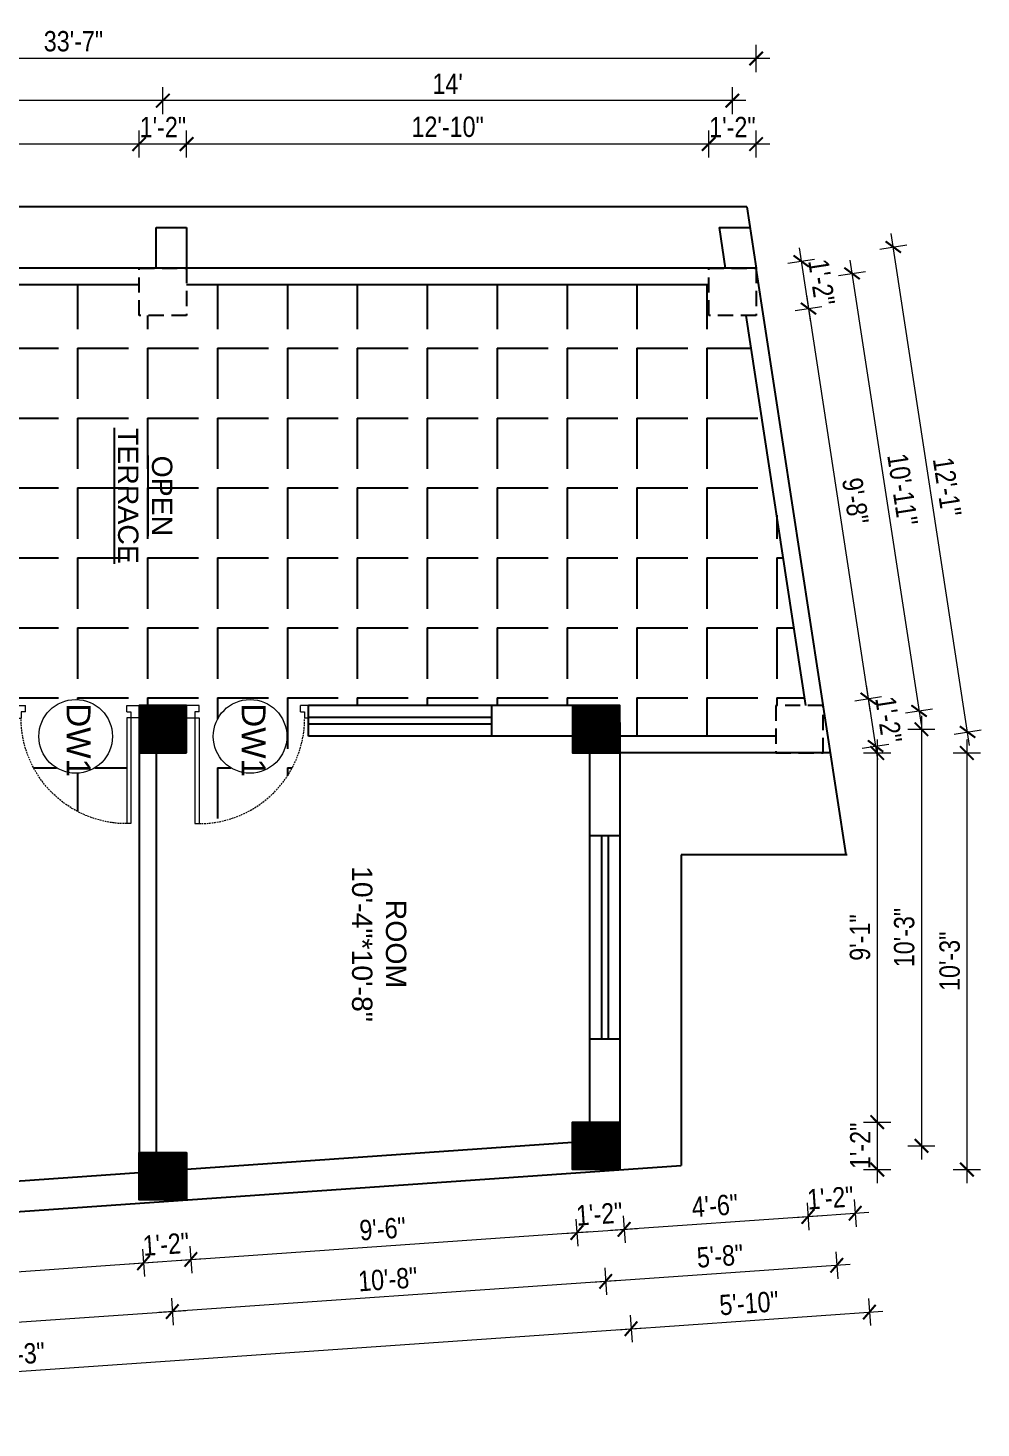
# Model space of a CAD drawing. Header units: inches. Extents: x -5096374 to -5070857, y -3259973 to -3243900.
# Drawn here: x -5080212.7 to -5079931.5, y -3257872.9 to -3257460.1 of the extents above; entities that cross this region are included whole.
import ezdxf

# ---------------------------------------------------------------- set-up
doc = ezdxf.new("R2010")
doc.units = ezdxf.units.IN
doc.header["$LTSCALE"] = 2
doc.header["$MEASUREMENT"] = 0
doc.header["$PDMODE"] = 34
doc.linetypes.add('HIDDEN', pattern=[0.375, 0.25, -0.125])
doc.layers.get('0').update_dxf_attribs({"linetype": 'CONTINUOUS'})
doc.layers.get('DEFPOINTS').update_dxf_attribs({"color": 141, "linetype": 'CONTINUOUS'})
doc.layers.add('A-Hatch', color=7, linetype='CONTINUOUS')
for name, color, linetype, lineweight in [('Annotate-Lite.w', 177, 'CONTINUOUS', 9), ('DIM 1-100', 4, 'CONTINUOUS', 13), ('Door-Window.w', 4, 'CONTINUOUS', 15), ('TEXT', 181, 'CONTINUOUS', 25)]:
    doc.layers.add(name, color=color, linetype=linetype, lineweight=lineweight)
doc.styles.add('arial.', font='arial.ttf')
doc.styles.add('gaurav', font='arial.ttf')
doc.styles.get("Standard").update_dxf_attribs({"font": 'ARIALN.TTF'})
doc.dimstyles.new('1 by 96', dxfattribs={"dimtxt": 6, "dimasz": 4, "dimexe": 4, "dimexo": 4, "dimgap": 2, "dimtad": 1, "dimdec": 0, "dimzin": 0, "dimdsep": 46, "dimlunit": 4, "dimtxsty": 'Standard', "dimblk": 'ARCHTICK', "dimcen": 0, "dimdle": 4, "dimadec": 0, "dimazin": 0, "dimtfac": 1, "dimtdec": 0, "dimtix": 1, "dimtofl": 0, "dimtmove": 1, "dimatfit": 3, "dimldrblk": 'ARCHTICK', "dimfxl": 4, "dimfxlon": 1, "dimtolj": 1, "dimtzin": 0, "dimlwd": -1, "dimlwe": -1, "dimarcsym": 0})
pattern_1 = [(315, (-1821592.40133, -8348292.68318), (0.0883883476483, 0.0883883476483), [])]

# ---------------------------------------------------------------- blocks, each defined once
blk = doc.blocks.new('3-0')
at = {"ltscale": 3}
for p, q in [((11063.05, 10097.68), (11065.97, 10099.9)), ((11065.97, 10099.9), (11066.71, 10098.92)), ((11063.05, 10097.68), (11064.53, 10095.73)), ((11065.99, 10096.84), (11064.53, 10095.73)), ((11065.25, 10097.81), (11066.71, 10098.92)), ((11065.99, 10096.84), (11065.25, 10097.81)), ((11085.5, 10074.13), (11110.32, 10092.96)), ((11086.24, 10073.15), (11111.05, 10091.97)), ((11111.05, 10091.97), (11110.32, 10092.96)), ((11084.04, 10073.02), (11082.57, 10071.91)), ((11082.57, 10071.91), (11084.79, 10068.98)), ((11084.04, 10073.02), (11084.78, 10072.04)), ((11084.78, 10072.04), (11086.24, 10073.15)), ((11084.79, 10068.98), (11087.72, 10071.2)), ((11086.24, 10073.15), (11085.5, 10074.13)), ((11087.72, 10071.2), (11086.24, 10073.15))]:
    blk.add_line(p, q, dxfattribs=at)
at = {"layer": 'Door-Window.w', "color": 9, "linetype": 'HIDDEN', "lineweight": 18}
blk.add_arc((11085.5, 10074.13), 31.16, 37.1906, 127.1465, dxfattribs=at)
blk = doc.blocks.new('_ArchTick')
at = {"color": 0, "linetype": 'ByBlock', "const_width": 0.15}
blk.add_lwpolyline([(-0.5, -0.5), (0.5, 0.5)], dxfattribs=at)
blk = doc.blocks.new('*D713')
at = {"layer": 'DEFPOINTS', "color": 0, "transparency": 16777216}
for p in [(-5079997.87, -3257530.83), (-5079995.73, -3257544.83), (-5079982.42, -3257542.79)]:
    blk.add_point(p, dxfattribs=at)
at = {"layer": 'DIM 1-100', "color": 0, "transparency": 16777216}
for p, q in [((-5079985.17, -3257524.84), (-5079981.81, -3257546.75)), ((-5079988.52, -3257529.4), (-5079980.61, -3257528.19)), ((-5079986.37, -3257543.4), (-5079978.47, -3257542.19))]:
    blk.add_line(p, q, dxfattribs=at)
at = {"layer": 'DIM 1-100', "color": 0, "transparency": 16777216, "xscale": 4, "yscale": 4, "zscale": 4}
for p, rotation in [((-5079984.57, -3257528.79), 98.71474201692997), ((-5079982.42, -3257542.79), 278.71474201693)]:
    blk.add_blockref('_ArchTick', p, dxfattribs=dict(at, rotation=rotation))
at = {"layer": 'DIM 1-100', "color": 0, "transparency": 16777216, "insert": (-5079978.54, -3257535.03), "char_height": 6, "attachment_point": 5, "rotation": 278.7147}
blk.add_mtext('\\A1;1\'-2"', dxfattribs=at)
blk = doc.blocks.new('*D714')
at = {"layer": 'DEFPOINTS', "color": 0, "ltscale": 0.5, "transparency": 16777216}
for p in [(-5079995.73, -3257544.83), (-5079964.79, -3257657.79), (-5079978.1, -3257659.83)]:
    blk.add_point(p, dxfattribs=at)
at = {"layer": 'DIM 1-100', "color": 0, "ltscale": 0.5, "transparency": 16777216}
for p, q in [((-5079986.37, -3257543.4), (-5079978.47, -3257542.19)), ((-5079983.03, -3257538.84), (-5079964.19, -3257661.75)), ((-5079968.75, -3257658.4), (-5079960.84, -3257657.19))]:
    blk.add_line(p, q, dxfattribs=at)
at = {"layer": 'DIM 1-100', "color": 0, "ltscale": 0.5, "transparency": 16777216, "xscale": 4, "yscale": 4, "zscale": 4}
for p, rotation in [((-5079982.42, -3257542.79), 98.71474201087321), ((-5079964.79, -3257657.79), 278.7147420108732)]:
    blk.add_blockref('_ArchTick', p, dxfattribs=dict(at, rotation=rotation))
at = {"layer": 'DIM 1-100', "color": 0, "ltscale": 0.5, "transparency": 16777216, "insert": (-5079968.6, -3257599.52), "char_height": 6, "attachment_point": 5, "rotation": 278.7147}
blk.add_mtext('\\A1;9\'-8"', dxfattribs=at)
blk = doc.blocks.new('*D715')
at = {"layer": 'DEFPOINTS', "color": 0, "ltscale": 0.5, "transparency": 16777216}
for p in [(-5079978.1, -3257659.83), (-5079975.95, -3257673.83), (-5079962.65, -3257671.79)]:
    blk.add_point(p, dxfattribs=at)
at = {"layer": 'DIM 1-100', "color": 0, "ltscale": 0.5, "transparency": 16777216}
for p, q in [((-5079965.4, -3257653.84), (-5079962.04, -3257675.75)), ((-5079968.75, -3257658.4), (-5079960.84, -3257657.19)), ((-5079966.6, -3257672.4), (-5079958.69, -3257671.19))]:
    blk.add_line(p, q, dxfattribs=at)
at = {"layer": 'DIM 1-100', "color": 0, "ltscale": 0.5, "transparency": 16777216, "xscale": 4, "yscale": 4, "zscale": 4}
for p, rotation in [((-5079964.79, -3257657.79), 98.71474201087321), ((-5079962.65, -3257671.79), 278.7147420108732)]:
    blk.add_blockref('_ArchTick', p, dxfattribs=dict(at, rotation=rotation))
at = {"layer": 'DIM 1-100', "color": 0, "ltscale": 0.5, "transparency": 16777216, "insert": (-5079958.76, -3257664.03), "char_height": 6, "attachment_point": 5, "rotation": 278.7147}
blk.add_mtext('\\A1;1\'-2"', dxfattribs=at)
blk = doc.blocks.new('*D716')
at = {"layer": 'DEFPOINTS', "color": 0, "ltscale": 0.5, "transparency": 16777216}
for p in [(-5079975.95, -3257673.83), (-5080038.03, -3257782.67), (-5079962.15, -3257782.67)]:
    blk.add_point(p, dxfattribs=at)
at = {"layer": 'DIM 1-100', "color": 0, "ltscale": 0.5, "transparency": 16777216}
for p, q in [((-5079962.15, -3257669.83), (-5079962.15, -3257786.67)), ((-5079966.15, -3257673.83), (-5079958.15, -3257673.83)), ((-5079966.15, -3257782.67), (-5079958.15, -3257782.67))]:
    blk.add_line(p, q, dxfattribs=at)
at = {"layer": 'DIM 1-100', "color": 0, "ltscale": 0.5, "transparency": 16777216, "xscale": 4, "yscale": 4, "zscale": 4}
for p, rotation in [((-5079962.15, -3257673.83), 90), ((-5079962.15, -3257782.67), 270)]:
    blk.add_blockref('_ArchTick', p, dxfattribs=dict(at, rotation=rotation))
at = {"layer": 'DIM 1-100', "color": 0, "ltscale": 0.5, "transparency": 16777216, "insert": (-5079967.21, -3257728.25), "char_height": 6, "attachment_point": 5, "rotation": 90}
blk.add_mtext('\\A1;9\'-1"', dxfattribs=at)
blk = doc.blocks.new('*D717')
at = {"layer": 'DEFPOINTS', "color": 0, "ltscale": 0.5, "transparency": 16777216}
for p in [(-5080038.03, -3257782.67), (-5080038.03, -3257796.67), (-5079962.15, -3257796.67)]:
    blk.add_point(p, dxfattribs=at)
at = {"layer": 'DIM 1-100', "color": 0, "ltscale": 0.5, "transparency": 16777216}
for p, q in [((-5079962.15, -3257778.67), (-5079962.15, -3257800.67)), ((-5079966.15, -3257782.67), (-5079958.15, -3257782.67)), ((-5079966.15, -3257796.67), (-5079958.15, -3257796.67))]:
    blk.add_line(p, q, dxfattribs=at)
at = {"layer": 'DIM 1-100', "color": 0, "ltscale": 0.5, "transparency": 16777216, "xscale": 4, "yscale": 4, "zscale": 4}
for p, rotation in [((-5079962.15, -3257782.67), 90), ((-5079962.15, -3257796.67), 270)]:
    blk.add_blockref('_ArchTick', p, dxfattribs=dict(at, rotation=rotation))
at = {"layer": 'DIM 1-100', "color": 0, "ltscale": 0.5, "transparency": 16777216, "insert": (-5079967.16, -3257789.67), "char_height": 6, "attachment_point": 5, "rotation": 90}
blk.add_mtext('\\A1;1\'-2"', dxfattribs=at)
blk = doc.blocks.new('*D718')
at = {"layer": 'DEFPOINTS', "color": 0, "ltscale": 0.5, "transparency": 16777216}
for p in [(-5080011.87, -3257494.28), (-5080011.87, -3257530.83), (-5079997.87, -3257530.83)]:
    blk.add_point(p, dxfattribs=at)
at = {"layer": 'DIM 1-100', "color": 0, "ltscale": 0.5, "transparency": 16777216}
for p, q in [((-5080011.87, -3257498.28), (-5080011.87, -3257490.28)), ((-5079997.87, -3257498.28), (-5079997.87, -3257490.28)), ((-5079993.87, -3257494.28), (-5080015.87, -3257494.28))]:
    blk.add_line(p, q, dxfattribs=at)
at = {"layer": 'DIM 1-100', "color": 0, "ltscale": 0.5, "transparency": 16777216, "xscale": 4, "yscale": 4, "zscale": 4, "rotation": 180}
blk.add_blockref('_ArchTick', (-5080011.87, -3257494.28), dxfattribs=at)
at = {"layer": 'DIM 1-100', "color": 0, "ltscale": 0.5, "transparency": 16777216, "xscale": 4, "yscale": 4, "zscale": 4}
blk.add_blockref('_ArchTick', (-5079997.87, -3257494.28), dxfattribs=at)
at = {"layer": 'DIM 1-100', "color": 0, "ltscale": 0.5, "transparency": 16777216, "insert": (-5080004.87, -3257489.27), "char_height": 6, "attachment_point": 5}
blk.add_mtext('\\A1;1\'-2"', dxfattribs=at)
blk = doc.blocks.new('*D719')
at = {"layer": 'DEFPOINTS', "color": 0, "ltscale": 0.5, "transparency": 16777216}
for p in [(-5080165.87, -3257494.28), (-5080165.87, -3257530.83), (-5080011.87, -3257530.83)]:
    blk.add_point(p, dxfattribs=at)
at = {"layer": 'DIM 1-100', "color": 0, "ltscale": 0.5, "transparency": 16777216}
for p, q in [((-5080165.87, -3257498.28), (-5080165.87, -3257490.28)), ((-5080011.87, -3257498.28), (-5080011.87, -3257490.28)), ((-5080007.87, -3257494.28), (-5080169.87, -3257494.28))]:
    blk.add_line(p, q, dxfattribs=at)
at = {"layer": 'DIM 1-100', "color": 0, "ltscale": 0.5, "transparency": 16777216, "xscale": 4, "yscale": 4, "zscale": 4, "rotation": 180}
blk.add_blockref('_ArchTick', (-5080165.87, -3257494.28), dxfattribs=at)
at = {"layer": 'DIM 1-100', "color": 0, "ltscale": 0.5, "transparency": 16777216, "xscale": 4, "yscale": 4, "zscale": 4}
blk.add_blockref('_ArchTick', (-5080011.87, -3257494.28), dxfattribs=at)
at = {"layer": 'DIM 1-100', "color": 0, "ltscale": 0.5, "transparency": 16777216, "insert": (-5080088.87, -3257489.22), "char_height": 6, "attachment_point": 5}
blk.add_mtext('\\A1;12\'-10"', dxfattribs=at)
blk = doc.blocks.new('*D720')
at = {"layer": 'DEFPOINTS', "color": 0, "ltscale": 0.5, "transparency": 16777216}
for p in [(-5080179.87, -3257494.28), (-5080179.87, -3257530.83), (-5080165.87, -3257530.83)]:
    blk.add_point(p, dxfattribs=at)
at = {"layer": 'DIM 1-100', "color": 0, "ltscale": 0.5, "transparency": 16777216}
for p, q in [((-5080179.87, -3257498.28), (-5080179.87, -3257490.28)), ((-5080165.87, -3257498.28), (-5080165.87, -3257490.28)), ((-5080161.87, -3257494.28), (-5080183.87, -3257494.28))]:
    blk.add_line(p, q, dxfattribs=at)
at = {"layer": 'DIM 1-100', "color": 0, "ltscale": 0.5, "transparency": 16777216, "xscale": 4, "yscale": 4, "zscale": 4, "rotation": 180}
blk.add_blockref('_ArchTick', (-5080179.87, -3257494.28), dxfattribs=at)
at = {"layer": 'DIM 1-100', "color": 0, "ltscale": 0.5, "transparency": 16777216, "xscale": 4, "yscale": 4, "zscale": 4}
blk.add_blockref('_ArchTick', (-5080165.87, -3257494.28), dxfattribs=at)
at = {"layer": 'DIM 1-100', "color": 0, "ltscale": 0.5, "transparency": 16777216, "insert": (-5080172.87, -3257489.27), "char_height": 6, "attachment_point": 5}
blk.add_mtext('\\A1;1\'-2"', dxfattribs=at)
blk = doc.blocks.new('*D721')
at = {"layer": 'DEFPOINTS', "color": 0, "ltscale": 0.5, "transparency": 16777216}
for p in [(-5080293.63, -3257494.28), (-5080293.63, -3257530.83), (-5080179.87, -3257530.83)]:
    blk.add_point(p, dxfattribs=at)
at = {"layer": 'DIM 1-100', "color": 0, "ltscale": 0.5, "transparency": 16777216}
for p, q in [((-5080293.63, -3257498.28), (-5080293.63, -3257490.28)), ((-5080179.87, -3257498.28), (-5080179.87, -3257490.28)), ((-5080175.87, -3257494.28), (-5080297.63, -3257494.28))]:
    blk.add_line(p, q, dxfattribs=at)
at = {"layer": 'DIM 1-100', "color": 0, "ltscale": 0.5, "transparency": 16777216, "xscale": 4, "yscale": 4, "zscale": 4, "rotation": 180}
blk.add_blockref('_ArchTick', (-5080293.63, -3257494.28), dxfattribs=at)
at = {"layer": 'DIM 1-100', "color": 0, "ltscale": 0.5, "transparency": 16777216, "xscale": 4, "yscale": 4, "zscale": 4}
blk.add_blockref('_ArchTick', (-5080179.87, -3257494.28), dxfattribs=at)
at = {"layer": 'DIM 1-100', "color": 0, "ltscale": 0.5, "transparency": 16777216, "insert": (-5080236.75, -3257489.22), "char_height": 6, "attachment_point": 5}
blk.add_mtext('\\A1;9\'-6"', dxfattribs=at)
blk = doc.blocks.new('*D725')
at = {"layer": 'DEFPOINTS', "color": 0, "ltscale": 0.5, "transparency": 16777216}
for p in [(-5080172.87, -3257481.48), (-5080172.87, -3257537.83), (-5080004.87, -3257537.83)]:
    blk.add_point(p, dxfattribs=at)
at = {"layer": 'DIM 1-100', "color": 0, "ltscale": 0.5, "transparency": 16777216}
for p, q in [((-5080172.87, -3257485.48), (-5080172.87, -3257477.48)), ((-5080004.87, -3257485.48), (-5080004.87, -3257477.48)), ((-5080000.87, -3257481.48), (-5080176.87, -3257481.48))]:
    blk.add_line(p, q, dxfattribs=at)
at = {"layer": 'DIM 1-100', "color": 0, "ltscale": 0.5, "transparency": 16777216, "xscale": 4, "yscale": 4, "zscale": 4, "rotation": 180}
blk.add_blockref('_ArchTick', (-5080172.87, -3257481.48), dxfattribs=at)
at = {"layer": 'DIM 1-100', "color": 0, "ltscale": 0.5, "transparency": 16777216, "xscale": 4, "yscale": 4, "zscale": 4}
blk.add_blockref('_ArchTick', (-5080004.87, -3257481.48), dxfattribs=at)
at = {"layer": 'DIM 1-100', "color": 0, "ltscale": 0.5, "transparency": 16777216, "insert": (-5080088.87, -3257476.47), "char_height": 6, "attachment_point": 5}
blk.add_mtext("\\A1;14'", dxfattribs=at)
blk = doc.blocks.new('*D726')
at = {"layer": 'DEFPOINTS', "color": 0, "ltscale": 0.5, "transparency": 16777216}
for p in [(-5080300.63, -3257481.48), (-5080300.63, -3257537.83), (-5080172.87, -3257537.83)]:
    blk.add_point(p, dxfattribs=at)
at = {"layer": 'DIM 1-100', "color": 0, "ltscale": 0.5, "transparency": 16777216}
for p, q in [((-5080300.63, -3257485.48), (-5080300.63, -3257477.48)), ((-5080172.87, -3257485.48), (-5080172.87, -3257477.48)), ((-5080168.87, -3257481.48), (-5080304.63, -3257481.48))]:
    blk.add_line(p, q, dxfattribs=at)
at = {"layer": 'DIM 1-100', "color": 0, "ltscale": 0.5, "transparency": 16777216, "xscale": 4, "yscale": 4, "zscale": 4, "rotation": 180}
blk.add_blockref('_ArchTick', (-5080300.63, -3257481.48), dxfattribs=at)
at = {"layer": 'DIM 1-100', "color": 0, "ltscale": 0.5, "transparency": 16777216, "xscale": 4, "yscale": 4, "zscale": 4}
blk.add_blockref('_ArchTick', (-5080172.87, -3257481.48), dxfattribs=at)
at = {"layer": 'DIM 1-100', "color": 0, "ltscale": 0.5, "transparency": 16777216, "insert": (-5080236.75, -3257476.42), "char_height": 6, "attachment_point": 5}
blk.add_mtext('\\A1;10\'-8"', dxfattribs=at)
blk = doc.blocks.new('*D728')
at = {"layer": 'DEFPOINTS', "color": 0, "ltscale": 0.5, "transparency": 16777216}
for p in [(-5080400.63, -3257469.05), (-5080400.63, -3257530.83), (-5079997.87, -3257530.83)]:
    blk.add_point(p, dxfattribs=at)
at = {"layer": 'DIM 1-100', "color": 0, "ltscale": 0.5, "transparency": 16777216}
for p, q in [((-5080400.63, -3257473.05), (-5080400.63, -3257465.05)), ((-5079997.87, -3257473.05), (-5079997.87, -3257465.05)), ((-5079993.87, -3257469.05), (-5080404.63, -3257469.05))]:
    blk.add_line(p, q, dxfattribs=at)
at = {"layer": 'DIM 1-100', "color": 0, "ltscale": 0.5, "transparency": 16777216, "xscale": 4, "yscale": 4, "zscale": 4, "rotation": 180}
blk.add_blockref('_ArchTick', (-5080400.63, -3257469.05), dxfattribs=at)
at = {"layer": 'DIM 1-100', "color": 0, "ltscale": 0.5, "transparency": 16777216, "xscale": 4, "yscale": 4, "zscale": 4}
blk.add_blockref('_ArchTick', (-5079997.87, -3257469.05), dxfattribs=at)
at = {"layer": 'DIM 1-100', "color": 0, "ltscale": 0.5, "transparency": 16777216, "insert": (-5080199.25, -3257463.99), "char_height": 6, "attachment_point": 5}
blk.add_mtext('\\A1;33\'-7"', dxfattribs=at)
blk = doc.blocks.new('*D729')
at = {"layer": 'DEFPOINTS', "color": 0, "ltscale": 0.5, "transparency": 16777216}
for p in [(-5080004.87, -3257537.83), (-5079949.81, -3257661.42), (-5079985.1, -3257666.83)]:
    blk.add_point(p, dxfattribs=at)
at = {"layer": 'DIM 1-100', "color": 0, "ltscale": 0.5, "transparency": 16777216}
for p, q in [((-5079970.19, -3257528.47), (-5079949.2, -3257665.38)), ((-5079973.53, -3257533.03), (-5079965.63, -3257531.82)), ((-5079953.76, -3257662.03), (-5079945.85, -3257660.82))]:
    blk.add_line(p, q, dxfattribs=at)
at = {"layer": 'DIM 1-100', "color": 0, "ltscale": 0.5, "transparency": 16777216, "xscale": 4, "yscale": 4, "zscale": 4}
for p, rotation in [((-5079969.58, -3257532.42), 98.71474201861086), ((-5079949.81, -3257661.42), 278.7147420186109)]:
    blk.add_blockref('_ArchTick', p, dxfattribs=dict(at, rotation=rotation))
at = {"layer": 'DIM 1-100', "color": 0, "ltscale": 0.5, "transparency": 16777216, "insert": (-5079954.69, -3257596.15), "char_height": 6, "attachment_point": 5, "rotation": 278.7147}
blk.add_mtext('\\A1;10\'-11"', dxfattribs=at)
blk = doc.blocks.new('*D730')
at = {"layer": 'DEFPOINTS', "color": 0, "ltscale": 0.5, "transparency": 16777216}
for p in [(-5079985.1, -3257666.83), (-5080045.03, -3257789.67), (-5079949.11, -3257789.67)]:
    blk.add_point(p, dxfattribs=at)
at = {"layer": 'DIM 1-100', "color": 0, "ltscale": 0.5, "transparency": 16777216}
for p, q in [((-5079949.11, -3257662.83), (-5079949.11, -3257793.67)), ((-5079953.11, -3257666.83), (-5079945.11, -3257666.83)), ((-5079953.11, -3257789.67), (-5079945.11, -3257789.67))]:
    blk.add_line(p, q, dxfattribs=at)
at = {"layer": 'DIM 1-100', "color": 0, "ltscale": 0.5, "transparency": 16777216, "xscale": 4, "yscale": 4, "zscale": 4}
for p, rotation in [((-5079949.11, -3257666.83), 90), ((-5079949.11, -3257789.67), 270)]:
    blk.add_blockref('_ArchTick', p, dxfattribs=dict(at, rotation=rotation))
at = {"layer": 'DIM 1-100', "color": 0, "ltscale": 0.5, "transparency": 16777216, "insert": (-5079954.17, -3257728.25), "char_height": 6, "attachment_point": 5, "rotation": 90}
blk.add_mtext('\\A1;10\'-3"', dxfattribs=at)
blk = doc.blocks.new('*D731')
at = {"layer": 'DEFPOINTS', "color": 0, "ltscale": 0.5, "transparency": 16777216}
for p in [(-5079957.41, -3257524.63), (-5079997.87, -3257530.83), (-5079975.95, -3257673.83)]:
    blk.add_point(p, dxfattribs=at)
at = {"layer": 'DIM 1-100', "color": 0, "ltscale": 0.5, "transparency": 16777216}
for p, q in [((-5079934.88, -3257671.58), (-5079958.01, -3257520.68)), ((-5079961.36, -3257525.24), (-5079953.45, -3257524.02)), ((-5079939.44, -3257668.24), (-5079931.53, -3257667.02))]:
    blk.add_line(p, q, dxfattribs=at)
at = {"layer": 'DIM 1-100', "color": 0, "ltscale": 0.5, "transparency": 16777216, "xscale": 4, "yscale": 4, "zscale": 4}
for p, rotation in [((-5079957.41, -3257524.63), 98.71474201884018), ((-5079935.49, -3257667.63), 278.7147420188402)]:
    blk.add_blockref('_ArchTick', p, dxfattribs=dict(at, rotation=rotation))
at = {"layer": 'DIM 1-100', "color": 0, "ltscale": 0.5, "transparency": 16777216, "insert": (-5079941.49, -3257595.37), "char_height": 6, "attachment_point": 5, "rotation": 278.7147}
blk.add_mtext('\\A1;12\'-1"', dxfattribs=at)
blk = doc.blocks.new('*D732')
at = {"layer": 'DEFPOINTS', "color": 0, "ltscale": 0.5, "transparency": 16777216}
for p in [(-5080038.03, -3257673.83), (-5080038.03, -3257796.67), (-5079935.7, -3257796.67)]:
    blk.add_point(p, dxfattribs=at)
at = {"layer": 'DIM 1-100', "color": 0, "ltscale": 0.5, "transparency": 16777216}
for p, q in [((-5079935.7, -3257669.83), (-5079935.7, -3257800.67)), ((-5079939.7, -3257673.83), (-5079931.7, -3257673.83)), ((-5079939.7, -3257796.67), (-5079931.7, -3257796.67))]:
    blk.add_line(p, q, dxfattribs=at)
at = {"layer": 'DIM 1-100', "color": 0, "ltscale": 0.5, "transparency": 16777216, "xscale": 4, "yscale": 4, "zscale": 4}
for p, rotation in [((-5079935.7, -3257673.83), 90), ((-5079935.7, -3257796.67), 270)]:
    blk.add_blockref('_ArchTick', p, dxfattribs=dict(at, rotation=rotation))
at = {"layer": 'DIM 1-100', "color": 0, "ltscale": 0.5, "transparency": 16777216, "insert": (-5079940.76, -3257735.25), "char_height": 6, "attachment_point": 5, "rotation": 90}
blk.add_mtext('\\A1;10\'-3"', dxfattribs=at)
blk = doc.blocks.new('*D744')
at = {"layer": 'DEFPOINTS', "color": 0, "ltscale": 0.5, "transparency": 16777216}
for p in [(-5080179.87, -3257805.59), (-5080293.63, -3257814.49), (-5080178.58, -3257824.16)]:
    blk.add_point(p, dxfattribs=at)
at = {"layer": 'DIM 1-100', "color": 0, "ltscale": 0.5, "transparency": 16777216}
for p, q in [((-5080178.86, -3257820.17), (-5080178.3, -3257828.15)), ((-5080296.39, -3257832.37), (-5080174.59, -3257823.88)), ((-5080292.68, -3257828.11), (-5080292.13, -3257836.09))]:
    blk.add_line(p, q, dxfattribs=at)
at = {"layer": 'DIM 1-100', "color": 0, "ltscale": 0.5, "transparency": 16777216, "xscale": 4, "yscale": 4, "zscale": 4}
for p, rotation in [((-5080178.58, -3257824.16), 3.98810609500711), ((-5080292.4, -3257832.1), 183.9881060950071)]:
    blk.add_blockref('_ArchTick', p, dxfattribs=dict(at, rotation=rotation))
at = {"layer": 'DIM 1-100', "color": 0, "ltscale": 0.5, "transparency": 16777216, "insert": (-5080235.84, -3257823.08), "char_height": 6, "attachment_point": 5, "rotation": 3.9881}
blk.add_mtext('\\A1;9\'-6"', dxfattribs=at)
blk = doc.blocks.new('*D745')
at = {"layer": 'DEFPOINTS', "color": 0, "ltscale": 0.5, "transparency": 16777216}
for p in [(-5080179.87, -3257805.59), (-5080165.87, -3257805.59), (-5080164.64, -3257823.19)]:
    blk.add_point(p, dxfattribs=at)
at = {"layer": 'DIM 1-100', "color": 0, "ltscale": 0.5, "transparency": 16777216}
for p, q in [((-5080164.92, -3257819.2), (-5080164.37, -3257827.18)), ((-5080182.57, -3257824.44), (-5080160.65, -3257822.91)), ((-5080178.86, -3257820.17), (-5080178.3, -3257828.15))]:
    blk.add_line(p, q, dxfattribs=at)
at = {"layer": 'DIM 1-100', "color": 0, "ltscale": 0.5, "transparency": 16777216, "xscale": 4, "yscale": 4, "zscale": 4}
for p, rotation in [((-5080178.58, -3257824.16), 183.9881060950071), ((-5080164.64, -3257823.19), 3.98810609500711)]:
    blk.add_blockref('_ArchTick', p, dxfattribs=dict(at, rotation=rotation))
at = {"layer": 'DIM 1-100', "color": 0, "ltscale": 0.5, "transparency": 16777216, "insert": (-5080171.96, -3257818.67), "char_height": 6, "attachment_point": 5, "rotation": 3.9881}
blk.add_mtext('\\A1;1\'-2"', dxfattribs=at)
blk = doc.blocks.new('*D746')
at = {"layer": 'DEFPOINTS', "color": 0, "ltscale": 0.5, "transparency": 16777216}
for p in [(-5080052.03, -3257796.67), (-5080165.87, -3257805.59), (-5080050.74, -3257815.25)]:
    blk.add_point(p, dxfattribs=at)
at = {"layer": 'DIM 1-100', "color": 0, "ltscale": 0.5, "transparency": 16777216}
for p, q in [((-5080168.64, -3257823.47), (-5080046.75, -3257814.97)), ((-5080051.02, -3257811.26), (-5080050.46, -3257819.24)), ((-5080164.92, -3257819.2), (-5080164.37, -3257827.18))]:
    blk.add_line(p, q, dxfattribs=at)
at = {"layer": 'DIM 1-100', "color": 0, "ltscale": 0.5, "transparency": 16777216, "xscale": 4, "yscale": 4, "zscale": 4}
for p, rotation in [((-5080050.74, -3257815.25), 3.98810609500711), ((-5080164.64, -3257823.19), 183.9881060950071)]:
    blk.add_blockref('_ArchTick', p, dxfattribs=dict(at, rotation=rotation))
at = {"layer": 'DIM 1-100', "color": 0, "ltscale": 0.5, "transparency": 16777216, "insert": (-5080108.04, -3257814.17), "char_height": 6, "attachment_point": 5, "rotation": 3.9881}
blk.add_mtext('\\A1;9\'-6"', dxfattribs=at)
blk = doc.blocks.new('*D747')
at = {"layer": 'DEFPOINTS', "color": 0, "ltscale": 0.5, "transparency": 16777216}
for p in [(-5080052.03, -3257796.67), (-5080038.03, -3257796.67), (-5080036.81, -3257814.28)]:
    blk.add_point(p, dxfattribs=at)
at = {"layer": 'DIM 1-100', "color": 0, "ltscale": 0.5, "transparency": 16777216}
for p, q in [((-5080037.08, -3257810.29), (-5080036.53, -3257818.27)), ((-5080054.73, -3257815.53), (-5080032.82, -3257814)), ((-5080051.02, -3257811.26), (-5080050.46, -3257819.24))]:
    blk.add_line(p, q, dxfattribs=at)
at = {"layer": 'DIM 1-100', "color": 0, "ltscale": 0.5, "transparency": 16777216, "xscale": 4, "yscale": 4, "zscale": 4}
for p, rotation in [((-5080050.74, -3257815.25), 183.9881060950071), ((-5080036.81, -3257814.28), 3.98810609500711)]:
    blk.add_blockref('_ArchTick', p, dxfattribs=dict(at, rotation=rotation))
at = {"layer": 'DIM 1-100', "color": 0, "ltscale": 0.5, "transparency": 16777216, "insert": (-5080044.12, -3257809.76), "char_height": 6, "attachment_point": 5, "rotation": 3.9881}
blk.add_mtext('\\A1;1\'-2"', dxfattribs=at)
blk = doc.blocks.new('*D748')
at = {"layer": 'DEFPOINTS', "color": 0, "ltscale": 0.5, "transparency": 16777216}
for p in [(-5079992.1, -3257673.83), (-5080038.03, -3257796.67), (-5079982.57, -3257810.5)]:
    blk.add_point(p, dxfattribs=at)
at = {"layer": 'DIM 1-100', "color": 0, "ltscale": 0.5, "transparency": 16777216}
for p, q in [((-5079982.85, -3257806.5), (-5079982.29, -3257814.49)), ((-5080040.8, -3257814.55), (-5079978.58, -3257810.22)), ((-5080037.08, -3257810.29), (-5080036.53, -3257818.27))]:
    blk.add_line(p, q, dxfattribs=at)
at = {"layer": 'DIM 1-100', "color": 0, "ltscale": 0.5, "transparency": 16777216, "xscale": 4, "yscale": 4, "zscale": 4}
for p, rotation in [((-5079982.57, -3257810.5), 3.98810609500711), ((-5080036.81, -3257814.28), 183.9881060950071)]:
    blk.add_blockref('_ArchTick', p, dxfattribs=dict(at, rotation=rotation))
at = {"layer": 'DIM 1-100', "color": 0, "ltscale": 0.5, "transparency": 16777216, "insert": (-5080010.04, -3257807.33), "char_height": 6, "attachment_point": 5, "rotation": 3.9881}
blk.add_mtext('\\A1;4\'-6"', dxfattribs=at)
blk = doc.blocks.new('*D749')
at = {"layer": 'DEFPOINTS', "color": 0, "ltscale": 0.5, "transparency": 16777216}
for p in [(-5079992.1, -3257673.83), (-5079978.1, -3257673.83), (-5079968.64, -3257809.52)]:
    blk.add_point(p, dxfattribs=at)
at = {"layer": 'DIM 1-100', "color": 0, "ltscale": 0.5, "transparency": 16777216}
for p, q in [((-5079982.85, -3257806.5), (-5079982.29, -3257814.49)), ((-5079968.92, -3257805.53), (-5079968.36, -3257813.51)), ((-5079986.56, -3257810.77), (-5079964.65, -3257809.25))]:
    blk.add_line(p, q, dxfattribs=at)
at = {"layer": 'DIM 1-100', "color": 0, "ltscale": 0.5, "transparency": 16777216, "xscale": 4, "yscale": 4, "zscale": 4}
for p, rotation in [((-5079982.57, -3257810.5), 183.9881060950071), ((-5079968.64, -3257809.52), 3.98810609500711)]:
    blk.add_blockref('_ArchTick', p, dxfattribs=dict(at, rotation=rotation))
at = {"layer": 'DIM 1-100', "color": 0, "ltscale": 0.5, "transparency": 16777216, "insert": (-5079975.95, -3257805.01), "char_height": 6, "attachment_point": 5, "rotation": 3.9881}
blk.add_mtext('\\A1;1\'-2"', dxfattribs=at)
blk = doc.blocks.new('*D750')
at = {"layer": 'DEFPOINTS', "color": 0, "ltscale": 0.5, "transparency": 16777216}
for p in [(-5080045.03, -3257789.67), (-5080172.87, -3257798.59), (-5080170.09, -3257838.54)]:
    blk.add_point(p, dxfattribs=at)
at = {"layer": 'DIM 1-100', "color": 0, "ltscale": 0.5, "transparency": 16777216}
for p, q in [((-5080042.53, -3257825.64), (-5080041.97, -3257833.62)), ((-5080038.26, -3257829.35), (-5080174.08, -3257838.82)), ((-5080170.36, -3257834.55), (-5080169.81, -3257842.53))]:
    blk.add_line(p, q, dxfattribs=at)
at = {"layer": 'DIM 1-100', "color": 0, "ltscale": 0.5, "transparency": 16777216, "xscale": 4, "yscale": 4, "zscale": 4}
for p, rotation in [((-5080042.25, -3257829.63), 3.988106114182468), ((-5080170.09, -3257838.54), 183.9881061141825)]:
    blk.add_blockref('_ArchTick', p, dxfattribs=dict(at, rotation=rotation))
at = {"layer": 'DIM 1-100', "color": 0, "ltscale": 0.5, "transparency": 16777216, "insert": (-5080106.52, -3257829.04), "char_height": 6, "attachment_point": 5, "rotation": 3.9881}
blk.add_mtext('\\A1;10\'-8"', dxfattribs=at)
blk = doc.blocks.new('*D751')
at = {"layer": 'DEFPOINTS', "color": 0, "ltscale": 0.5, "transparency": 16777216}
for p in [(-5080172.87, -3257798.59), (-5080300.63, -3257807.49), (-5080297.84, -3257847.45)]:
    blk.add_point(p, dxfattribs=at)
at = {"layer": 'DIM 1-100', "color": 0, "ltscale": 0.5, "transparency": 16777216}
for p, q in [((-5080170.36, -3257834.55), (-5080169.81, -3257842.53)), ((-5080166.1, -3257838.27), (-5080301.84, -3257847.73)), ((-5080298.12, -3257843.46), (-5080297.57, -3257851.44))]:
    blk.add_line(p, q, dxfattribs=at)
at = {"layer": 'DIM 1-100', "color": 0, "ltscale": 0.5, "transparency": 16777216, "xscale": 4, "yscale": 4, "zscale": 4}
for p, rotation in [((-5080170.09, -3257838.54), 3.988106095007086), ((-5080297.84, -3257847.45), 183.9881060950071)]:
    blk.add_blockref('_ArchTick', p, dxfattribs=dict(at, rotation=rotation))
at = {"layer": 'DIM 1-100', "color": 0, "ltscale": 0.5, "transparency": 16777216, "insert": (-5080234.32, -3257837.95), "char_height": 6, "attachment_point": 5, "rotation": 3.9881}
blk.add_mtext('\\A1;10\'-8"', dxfattribs=at)
blk = doc.blocks.new('*D753')
at = {"layer": 'DEFPOINTS', "color": 0, "ltscale": 0.5, "transparency": 16777216}
for p in [(-5079985.1, -3257666.83), (-5080045.03, -3257789.67), (-5079974.08, -3257824.88)]:
    blk.add_point(p, dxfattribs=at)
at = {"layer": 'DIM 1-100', "color": 0, "ltscale": 0.5, "transparency": 16777216}
for p, q in [((-5079974.36, -3257820.89), (-5079973.8, -3257828.87)), ((-5080046.24, -3257829.91), (-5079970.09, -3257824.6)), ((-5080042.53, -3257825.64), (-5080041.97, -3257833.62))]:
    blk.add_line(p, q, dxfattribs=at)
at = {"layer": 'DIM 1-100', "color": 0, "ltscale": 0.5, "transparency": 16777216, "xscale": 4, "yscale": 4, "zscale": 4}
for p, rotation in [((-5079974.08, -3257824.88), 3.98810609500711), ((-5080042.25, -3257829.63), 183.9881060950071)]:
    blk.add_blockref('_ArchTick', p, dxfattribs=dict(at, rotation=rotation))
at = {"layer": 'DIM 1-100', "color": 0, "ltscale": 0.5, "transparency": 16777216, "insert": (-5080008.52, -3257822.2), "char_height": 6, "attachment_point": 5, "rotation": 3.9881}
blk.add_mtext('\\A1;5\'-8"', dxfattribs=at)
blk = doc.blocks.new('*D754')
at = {"layer": 'DEFPOINTS', "color": 0, "ltscale": 0.5, "transparency": 16777216}
for p in [(-5080038.03, -3257796.67), (-5080400.63, -3257821.95), (-5080034.76, -3257843.59)]:
    blk.add_point(p, dxfattribs=at)
at = {"layer": 'DIM 1-100', "color": 0, "ltscale": 0.5, "transparency": 16777216}
for p, q in [((-5080035.04, -3257839.6), (-5080034.48, -3257847.58)), ((-5080401.35, -3257869.15), (-5080030.77, -3257843.32)), ((-5080397.64, -3257864.88), (-5080397.08, -3257872.86))]:
    blk.add_line(p, q, dxfattribs=at)
at = {"layer": 'DIM 1-100', "color": 0, "ltscale": 0.5, "transparency": 16777216, "xscale": 4, "yscale": 4, "zscale": 4}
for p, rotation in [((-5080034.76, -3257843.59), 3.988106114251883), ((-5080397.36, -3257868.87), 183.9881061142519)]:
    blk.add_blockref('_ArchTick', p, dxfattribs=dict(at, rotation=rotation))
at = {"layer": 'DIM 1-100', "color": 0, "ltscale": 0.5, "transparency": 16777216, "insert": (-5080216.41, -3257851.18), "char_height": 6, "attachment_point": 5, "rotation": 3.9881}
blk.add_mtext('\\A1;30\'-3"', dxfattribs=at)
blk = doc.blocks.new('*D755')
at = {"layer": 'DEFPOINTS', "color": 0, "ltscale": 0.5, "transparency": 16777216}
for p in [(-5079975.95, -3257673.83), (-5080038.03, -3257796.67), (-5079964.46, -3257838.69)]:
    blk.add_point(p, dxfattribs=at)
at = {"layer": 'DIM 1-100', "color": 0, "ltscale": 0.5, "transparency": 16777216}
for p, q in [((-5079964.74, -3257834.7), (-5079964.18, -3257842.68)), ((-5080038.75, -3257843.87), (-5079960.47, -3257838.41)), ((-5080035.04, -3257839.6), (-5080034.48, -3257847.58))]:
    blk.add_line(p, q, dxfattribs=at)
at = {"layer": 'DIM 1-100', "color": 0, "ltscale": 0.5, "transparency": 16777216, "xscale": 4, "yscale": 4, "zscale": 4}
for p, rotation in [((-5079964.46, -3257838.69), 3.988106095007085), ((-5080034.76, -3257843.59), 183.9881060950071)]:
    blk.add_blockref('_ArchTick', p, dxfattribs=dict(at, rotation=rotation))
at = {"layer": 'DIM 1-100', "color": 0, "ltscale": 0.5, "transparency": 16777216, "insert": (-5079999.96, -3257836.09), "char_height": 6, "attachment_point": 5, "rotation": 3.9881}
blk.add_mtext('\\A1;5\'-10"', dxfattribs=at)

msp = doc.modelspace()

# ---------------------------------------------------------------- hatches: boundary and pattern name
at = {"layer": 'A-Hatch', "ltscale": 0.5}
h = msp.add_hatch(dxfattribs=at)
h.set_pattern_fill('ANGLE', color=256, scale=75, angle=-90)
h.set_pattern_definition([(270, (-1821592.401, -8347701.324), (20.625, -4e-15), [15, -5.625]), (360, (-1821592.401, -8347701.324), (5e-15, 20.625), [15, -5.625])])
h.paths.add_polyline_path([(-5080052.03, -3257659.83), (-5080038.03, -3257659.83), (-5080038.03, -3257668.83), (-5079992.1, -3257668.83), (-5079992.1, -3257659.83), (-5079983.16, -3257659.83), (-5080000.78, -3257544.83), (-5080011.87, -3257544.83), (-5080011.87, -3257535.83), (-5080165.87, -3257535.83), (-5080165.87, -3257544.83), (-5080179.87, -3257544.83), (-5080179.87, -3257535.83), (-5080293.63, -3257535.83), (-5080293.63, -3257544.83), (-5080307.63, -3257544.83), (-5080307.63, -3257535.83), (-5080386.63, -3257535.83), (-5080386.63, -3257544.83), (-5080395.63, -3257544.83), (-5080395.63, -3257659.83), (-5080386.63, -3257659.83), (-5080307.63, -3257659.83), (-5080293.63, -3257659.83), (-5080215.87, -3257659.83), (-5080213.42, -3257659.86), (-5080213.42, -3257661.69), (-5080214.65, -3257661.69), (-5080214.65, -3257663.53), (-5080214.7, -3257663.53, 0.413988), (-5080183.54, -3257694.66), (-5080183.54, -3257663.5), (-5080182.32, -3257663.5), (-5080182.32, -3257661.67), (-5080183.54, -3257661.67), (-5080183.54, -3257659.83), (-5080179.87, -3257659.83), (-5080165.87, -3257659.83), (-5080162.2, -3257659.83), (-5080162.2, -3257661.67), (-5080163.42, -3257661.67), (-5080163.42, -3257663.5), (-5080162.2, -3257663.5), (-5080162.2, -3257694.66, 0.413988), (-5080131.04, -3257663.53), (-5080131.1, -3257663.53), (-5080131.1, -3257661.69), (-5080132.32, -3257661.69), (-5080132.32, -3257659.86), (-5080129.87, -3257659.86), (-5080129.87, -3257659.83), (-5080122.87, -3257659.83)])
h.paths.add_polyline_path([(-5080147.15, -3257679.79, -1), (-5080147.15, -3257658.08, -1)], flags=16)
h.paths.add_polyline_path([(-5080198.59, -3257679.79, -1), (-5080198.59, -3257658.08, -1)], flags=16)
h.paths.add_polyline_path([(-5080188.91, -3257576.62), (-5080188.91, -3257619.67), (-5080166.44, -3257619.67), (-5080166.44, -3257576.62)], flags=24)
h.paths.add_polyline_path([(-5080205.08, -3257656.68), (-5080205.08, -3257681.91), (-5080190.65, -3257681.91), (-5080190.65, -3257656.68)], flags=24)
h.paths.add_polyline_path([(-5080153.44, -3257656.68), (-5080153.44, -3257681.91), (-5080139.02, -3257681.91), (-5080139.02, -3257656.68)], flags=24)
h = msp.add_hatch(dxfattribs=at)
h.set_pattern_fill('ANSI31', color=256, angle=-90)
h.set_pattern_definition(pattern_1)
h.paths.add_polyline_path([(-5080165.87, -3257673.83), (-5080165.87, -3257659.83), (-5080179.87, -3257659.83), (-5080179.87, -3257673.83)])
h = msp.add_hatch(dxfattribs=at)
h.set_pattern_fill('ANSI31', color=256, angle=-90)
h.set_pattern_definition(pattern_1)
h.paths.add_polyline_path([(-5080041.03, -3257673.83), (-5080041.03, -3257673.83), (-5080038.03, -3257673.83), (-5080038.03, -3257659.83), (-5080052.03, -3257659.83), (-5080052.03, -3257673.83)])
h = msp.add_hatch(dxfattribs=at)
h.set_pattern_fill('ANSI31', color=256, angle=-90)
h.set_pattern_definition(pattern_1)
h.paths.add_polyline_path([(-5080038.03, -3257796.67), (-5080038.03, -3257782.67), (-5080052.03, -3257782.67), (-5080052.03, -3257796.67)])
h = msp.add_hatch(dxfattribs=at)
h.set_pattern_fill('ANSI31', color=256, angle=-90)
h.set_pattern_definition(pattern_1)
h.paths.add_polyline_path([(-5080165.87, -3257791.59), (-5080179.87, -3257791.59), (-5080179.87, -3257805.59), (-5080165.87, -3257805.59)])

# ---------------------------------------------------------------- linework, layer by layer
at = {"ltscale": 0.5}
for p, q in [((-5080000.63, -3257512.83), (-5080418.63, -3257512.83)), ((-5080000.63, -3257512.83), (-5079997.87, -3257530.83)), ((-5080174.87, -3257530.83), (-5080174.87, -3257518.83)), ((-5080174.87, -3257518.83), (-5080165.87, -3257518.83)), ((-5080165.87, -3257518.83), (-5080165.87, -3257530.83)), ((-5080008.82, -3257518.83), (-5080006.98, -3257530.83)), ((-5080008.82, -3257518.83), (-5079999.71, -3257518.83)), ((-5080165.87, -3257530.83), (-5080400.63, -3257530.83)), ((-5079997.87, -3257530.83), (-5080165.87, -3257530.83)), ((-5079971.35, -3257703.83), (-5079997.87, -3257530.83)), ((-5080179.87, -3257535.83), (-5080293.63, -3257535.83)), ((-5080011.87, -3257535.83), (-5080165.87, -3257535.83)), ((-5079983.16, -3257659.83), (-5080000.78, -3257544.83)), ((-5080052.03, -3257659.83), (-5080129.87, -3257659.83)), ((-5080122.87, -3257659.83), (-5080129.87, -3257659.83)), ((-5080129.87, -3257668.83), (-5080129.87, -3257659.83)), ((-5080075.87, -3257668.83), (-5080075.87, -3257659.83)), ((-5080075.87, -3257663.33), (-5080129.87, -3257663.33)), ((-5080075.87, -3257665.33), (-5080129.87, -3257665.33)), ((-5080038.03, -3257664.83), (-5080038.03, -3257673.83)), ((-5080052.03, -3257668.83), (-5080129.87, -3257668.83)), ((-5079992.1, -3257668.83), (-5080038.03, -3257668.83)), ((-5080179.87, -3257673.83), (-5080179.87, -3257791.59)), ((-5080174.87, -3257673.83), (-5080174.87, -3257791.59)), ((-5080047.03, -3257673.83), (-5080047.03, -3257782.67)), ((-5079975.95, -3257673.83), (-5080038.03, -3257673.83)), ((-5080038.03, -3257673.83), (-5080038.03, -3257796.67)), ((-5080038.03, -3257698.25), (-5080047.03, -3257698.25)), ((-5080043.53, -3257698.25), (-5080043.53, -3257758.25)), ((-5080041.53, -3257698.25), (-5080041.53, -3257758.25)), ((-5080020.03, -3257703.83), (-5080020.03, -3257795.42)), ((-5079971.05, -3257703.83), (-5080020.03, -3257703.83)), ((-5080038.03, -3257758.25), (-5080047.03, -3257758.25)), ((-5080165.87, -3257796.56), (-5080052.03, -3257788.63)), ((-5080400.63, -3257821.95), (-5080020.03, -3257795.42)), ((-5080293.63, -3257805.47), (-5080179.87, -3257797.54))]:
    msp.add_line(p, q, dxfattribs=at)
at = {"linetype": 'HIDDEN', "ltscale": 9}
for points in [[(-5080165.87, -3257530.83), (-5080165.87, -3257544.83), (-5080179.87, -3257544.83), (-5080179.87, -3257530.83)], [(-5079997.87, -3257530.83), (-5079997.87, -3257544.83), (-5080011.87, -3257544.83), (-5080011.87, -3257530.83)], [(-5079978.1, -3257673.83), (-5079978.1, -3257659.83), (-5079992.1, -3257659.83), (-5079992.1, -3257673.83)]]:
    msp.add_lwpolyline(points, close=True, dxfattribs=at)
at = {"ltscale": 0.5}
for points in [[(-5080165.87, -3257673.83), (-5080165.87, -3257659.83), (-5080179.87, -3257659.83), (-5080179.87, -3257673.83)], [(-5080038.03, -3257673.83), (-5080038.03, -3257659.83), (-5080052.03, -3257659.83), (-5080052.03, -3257673.83)], [(-5080038.03, -3257782.67), (-5080038.03, -3257796.67), (-5080052.03, -3257796.67), (-5080052.03, -3257782.67)], [(-5080165.87, -3257791.59), (-5080165.87, -3257805.59), (-5080179.87, -3257805.59), (-5080179.87, -3257791.59)]]:
    msp.add_lwpolyline(points, close=True, dxfattribs=at)
at = {"layer": 'Annotate-Lite.w', "ltscale": 0.005}
for centre in [(-5080198.59, -3257668.93), (-5080147.15, -3257668.93)]:
    msp.add_circle(centre, 10.86, dxfattribs=at)

# ---------------------------------------------------------------- block references
at = {"layer": 'Door-Window.w', "linetype": 'ByBlock'}
for p, xscale, yscale, zscale, rotation in [((-5078859.31, -3242746.1), -0.9997910039624013, 0.9997910039624012, 0.9997910039624012, 127.1905952198047), ((-5081486.43, -3242746.1), 0.9997910039624013, 0.9997910039624013, 0.9997910039624013, 232.8094047801953)]:
    msp.add_blockref('3-0', p, dxfattribs=dict(at, xscale=xscale, yscale=yscale, zscale=zscale, rotation=rotation))

# ---------------------------------------------------------------- texts
at = {"layer": 'Annotate-Lite.w', "ltscale": 0.005, "char_height": 7, "attachment_point": 1, "rotation": 270, "style": 'gaurav'}
for insert in [(-5080194.22, -3257659.18), (-5080142.59, -3257659.18)]:
    msp.add_mtext_dynamic_manual_height_columns('DW1', width=8, gutter_width=100, heights=[0], dxfattribs=dict(at, insert=insert))
at = {"layer": 'TEXT', "lineweight": -2, "insert": (-5080178.13, -3257598.02), "char_height": 6, "width": 127.5059, "attachment_point": 5, "rotation": 270, "style": 'arial.'}
msp.add_mtext('{\\LOPEN \\PTERRACE}', dxfattribs=at)
at = {"layer": 'TEXT', "lineweight": -2, "insert": (-5080109.11, -3257730.14), "char_height": 6, "attachment_point": 5, "rotation": 270, "style": 'arial.'}
msp.add_mtext_dynamic_manual_height_columns('{\\W1;ROOM\\P10\'-4"*10\'-8"}', width=45.7314, gutter_width=30, heights=[0], dxfattribs=at)

# ---------------------------------------------------------------- dimensions: what is measured, and where the dimension line sits
at = {"layer": 'DIM 1-100', "ltscale": 0.5}
for base, p1, p2, picture, middle in [((-5080400.63, -3257469.05), (-5079997.87, -3257530.83), (-5080400.63, -3257530.83), '*D728', (-5080199.25, -3257463.99)), ((-5080300.63, -3257481.48), (-5080172.87, -3257537.83), (-5080300.63, -3257537.83), '*D726', (-5080236.75, -3257476.42)), ((-5080172.87, -3257481.48), (-5080004.87, -3257537.83), (-5080172.87, -3257537.83), '*D725', (-5080088.87, -3257476.47)), ((-5080293.63, -3257494.28), (-5080179.87, -3257530.83), (-5080293.63, -3257530.83), '*D721', (-5080236.75, -3257489.22)), ((-5080165.87, -3257494.28), (-5080011.87, -3257530.83), (-5080165.87, -3257530.83), '*D719', (-5080088.87, -3257489.22))]:
    dim = msp.add_linear_dim(base=base, p1=p1, p2=p2, dimstyle='1 by 96', dxfattribs=at)
    dim.commit()
    dim.dimension.update_dxf_attribs({"geometry": picture, "text_midpoint": middle})
for base, p1, p2, picture, middle in [((-5080179.87, -3257494.28), (-5080165.87, -3257530.83), (-5080179.87, -3257530.83), '*D720', (-5080172.87, -3257494.28)), ((-5080011.87, -3257494.28), (-5079997.87, -3257530.83), (-5080011.87, -3257530.83), '*D718', (-5080004.87, -3257494.28))]:
    dim = msp.add_linear_dim(base=base, p1=p1, p2=p2, dimstyle='1 by 96', dxfattribs=at)
    dim.commit()
    dim.dimension.update_dxf_attribs({"geometry": picture, "text_midpoint": middle, "dimtype": 160})
for p1, p2, distance, picture, middle in [((-5079975.95, -3257673.83), (-5079997.87, -3257530.83), -40.94, '*D731', (-5079941.49, -3257595.37)), ((-5080004.87, -3257537.83), (-5079985.1, -3257666.83), 35.7, '*D729', (-5079954.69, -3257596.15)), ((-5080045.03, -3257789.67), (-5080172.87, -3257798.59), 40.06, '*D750', (-5080106.52, -3257829.04)), ((-5080400.63, -3257821.95), (-5080038.03, -3257796.67), -47.04, '*D754', (-5080216.41, -3257851.18))]:
    dim = msp.add_aligned_dim(p1=p1, p2=p2, distance=distance, dimstyle='1 by 96', dxfattribs=at)
    dim.commit()
    dim.dimension.update_dxf_attribs({"geometry": picture, "text_midpoint": middle})
at = {"layer": 'DIM 1-100'}
dim = msp.add_linear_dim(base=(-5079982.42, -3257542.79), p1=(-5079997.87, -3257530.83), p2=(-5079995.73, -3257544.83), angle=278.7147, dimstyle='1 by 96', dxfattribs=at)
dim.commit()
dim.dimension.update_dxf_attribs({"geometry": '*D713', "text_midpoint": (-5079983.49, -3257535.79), "dimtype": 161})
at = {"layer": 'DIM 1-100', "ltscale": 0.5}
for base, p1, p2, angle, picture, middle in [((-5079964.79, -3257657.79), (-5079995.73, -3257544.83), (-5079978.1, -3257659.83), 98.7147, '*D714', (-5079973.61, -3257600.29)), ((-5079962.65, -3257671.79), (-5079978.1, -3257659.83), (-5079975.95, -3257673.83), 98.7147, '*D715', (-5079963.72, -3257664.79)), ((-5079968.64, -3257809.52), (-5079992.1, -3257673.83), (-5079978.1, -3257673.83), 3.9881, '*D749', (-5079975.6, -3257810.01)), ((-5079962.15, -3257796.67), (-5080038.03, -3257782.67), (-5080038.03, -3257796.67), 270, '*D717', (-5079962.15, -3257789.67)), ((-5080036.81, -3257814.28), (-5080052.03, -3257796.67), (-5080038.03, -3257796.67), 3.9881, '*D747', (-5080043.77, -3257814.76)), ((-5080164.64, -3257823.19), (-5080179.87, -3257805.59), (-5080165.87, -3257805.59), 3.9881, '*D745', (-5080171.61, -3257823.67))]:
    dim = msp.add_linear_dim(base=base, p1=p1, p2=p2, angle=angle, dimstyle='1 by 96', dxfattribs=at)
    dim.commit()
    dim.dimension.update_dxf_attribs({"geometry": picture, "text_midpoint": middle, "dimtype": 160})
for base, p1, p2, angle, picture, middle in [((-5079949.11, -3257789.67), (-5079985.1, -3257666.83), (-5080045.03, -3257789.67), 270, '*D730', (-5079954.17, -3257728.25)), ((-5079974.08, -3257824.88), (-5080045.03, -3257789.67), (-5079985.1, -3257666.83), 3.9881, '*D753', (-5080008.52, -3257822.2)), ((-5079962.15, -3257782.67), (-5079975.95, -3257673.83), (-5080038.03, -3257782.67), 270, '*D716', (-5079967.21, -3257728.25)), ((-5079935.7, -3257796.67), (-5080038.03, -3257673.83), (-5080038.03, -3257796.67), 270, '*D732', (-5079940.76, -3257735.25)), ((-5079982.57, -3257810.5), (-5080038.03, -3257796.67), (-5079992.1, -3257673.83), 3.9881, '*D748', (-5080010.04, -3257807.33)), ((-5079964.46, -3257838.69), (-5080038.03, -3257796.67), (-5079975.95, -3257673.83), 183.9881, '*D755', (-5079999.96, -3257836.09)), ((-5080297.84, -3257847.45), (-5080172.87, -3257798.59), (-5080300.63, -3257807.49), 3.9881, '*D751', (-5080234.32, -3257837.95)), ((-5080050.74, -3257815.25), (-5080165.87, -3257805.59), (-5080052.03, -3257796.67), 3.9881, '*D746', (-5080108.04, -3257814.17)), ((-5080178.58, -3257824.16), (-5080293.63, -3257814.49), (-5080179.87, -3257805.59), 3.9881, '*D744', (-5080235.84, -3257823.08))]:
    dim = msp.add_linear_dim(base=base, p1=p1, p2=p2, angle=angle, dimstyle='1 by 96', dxfattribs=at)
    dim.commit()
    dim.dimension.update_dxf_attribs({"geometry": picture, "text_midpoint": middle})

doc.saveas('drawing.dxf')
